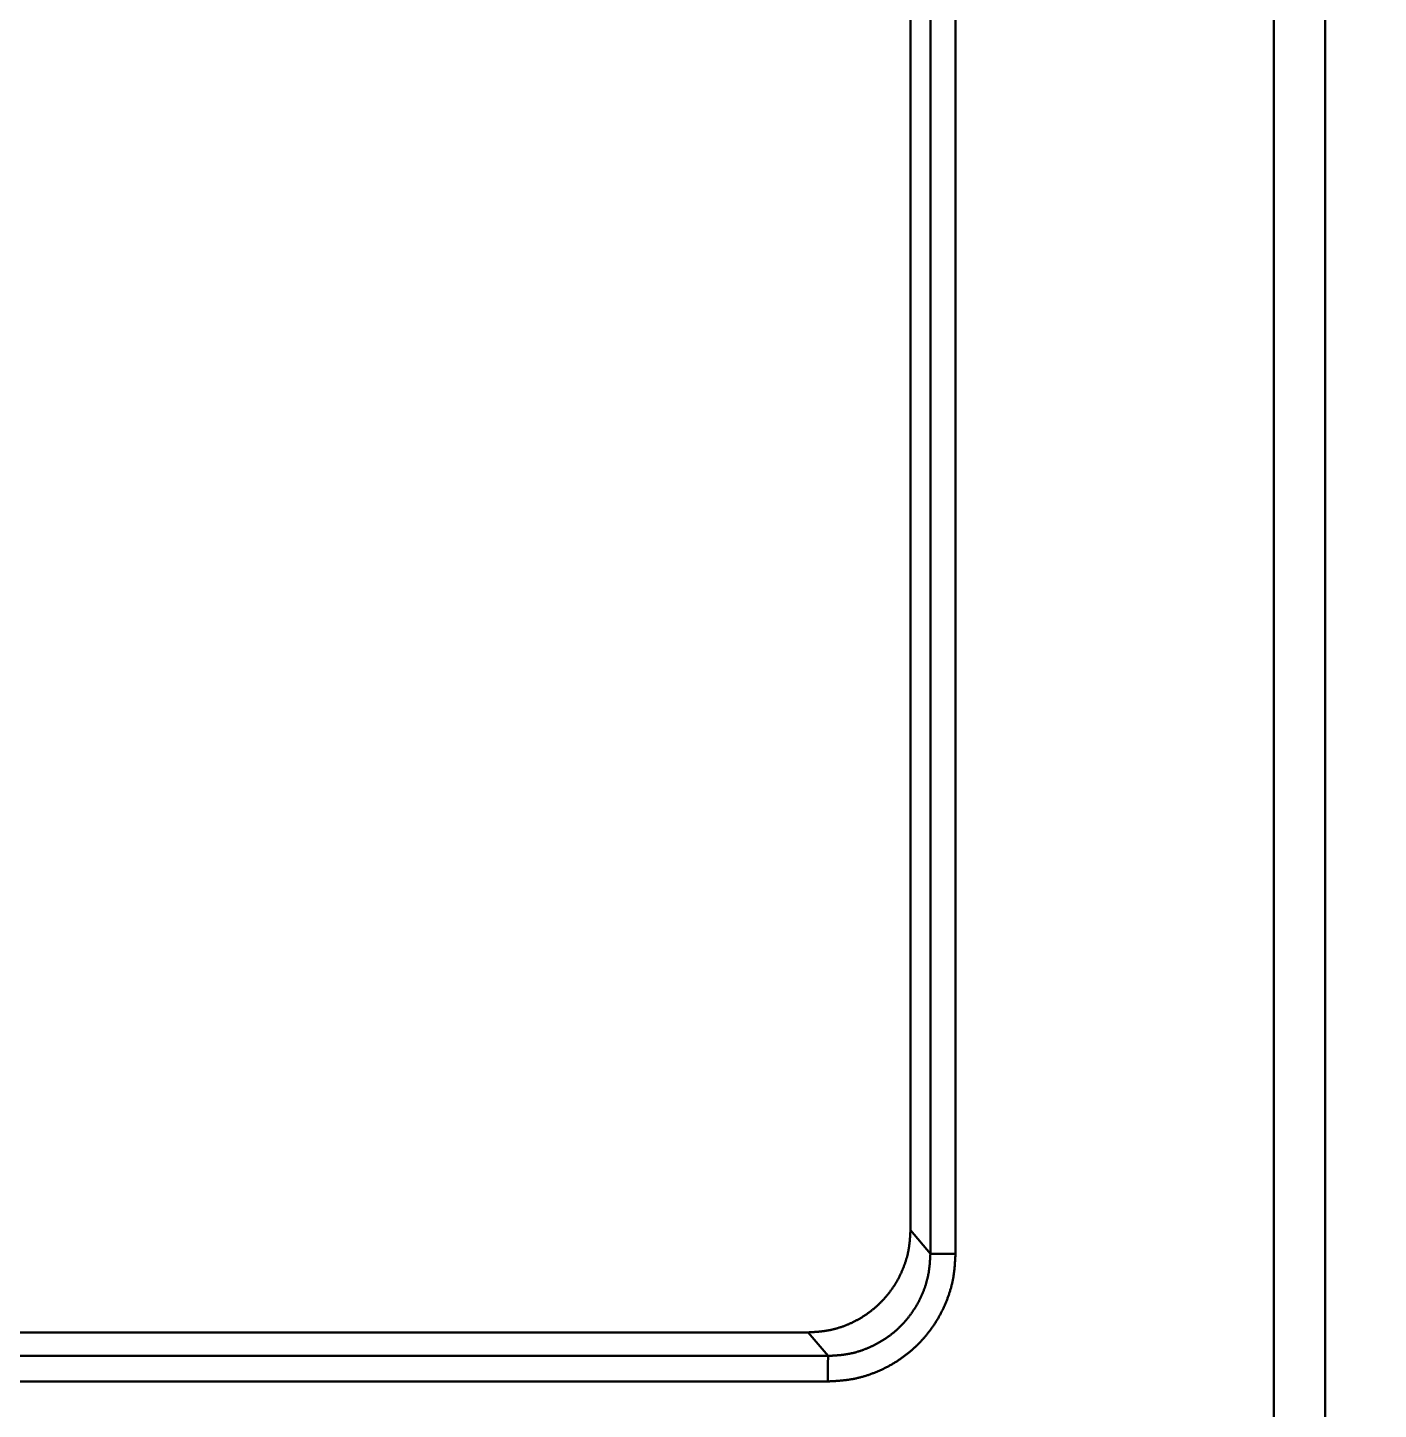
# Model space of a CAD drawing. Header units: millimetres. Extents: x -6033 to 120673, y -4970 to 90533.
# Drawn here: x 87204.31 to 87230.64, y 68693.74 to 68720.67 of the extents above; entities that cross this region are included whole.
import ezdxf
from ezdxf.enums import TextEntityAlignment as Align

# ---------------------------------------------------------------- set-up
doc = ezdxf.new("R2010")
doc.units = ezdxf.units.MM
doc.layers.add('I-AR$0$I-SCOPE', color=252, linetype='Continuous', lineweight=35)
doc.layers.add('I-PLAN$0$_ACM-A-WALL-HACH', color=251, linetype='Continuous', lineweight=9)
doc.layers.add('I-CEILING$0$I-RCP-AIR', color=64, linetype='Continuous')
doc.layers.add('I-CEILING$0$RC-Hatch【天花填充】', color=251, linetype='Continuous')
doc.styles.add('I-CEILING$0$黑体', font='simhei.ttf', dxfattribs={"height": 600})

# ---------------------------------------------------------------- blocks, each defined once
blk = doc.blocks.new('I-AR')
at = {"layer": 'I-AR$0$I-SCOPE'}
h = blk.add_hatch(dxfattribs=at)
h.set_pattern_fill('ANSI31', color=256, scale=200)
h.paths.add_polyline_path([(63300, 72640), (66630, 72640), (66630, 70889.383), (90600, 70890), (90600, 66390), (96650, 66390), (96650, 24876.398), (18340, 24876.398), (18340, 66390), (48090, 66390), (48090, 72640), (51400, 72640), (51400, 72649.887), (52869.5, 72649.887), (52869.5, 72640), (55240, 72640), (55240, 72790), (59460, 72790), (59460, 72640), (61830.5, 72640), (61830.5, 72649.887), (63300, 72649.887)], flags=16)
h.paths.add_polyline_path([(7330, 0), (7330, -1770), (11180, -1770), (11180, 0), (18450, 0), (18450, 2900), (27550, 2900), (27550, 18090), (37037.331, 18090), (37037.331, 17350), (96200, 17350), (96200, 18120), (114640, 18120), (114640, 84500), (0, 84500), (0, 0)])
blk = doc.blocks.new('I-PLAN')
at = {"layer": 'I-PLAN$0$_ACM-A-WALL-HACH'}
h = blk.add_hatch(dxfattribs=at)
h.set_pattern_fill('ANSI31', color=256, scale=10, angle=45)
h.paths.add_polyline_path([(88260, 70790), (88260, 70890), (88030, 70890), (88030, 70790), (88230, 70790)], flags=17)
h.paths.add_polyline_path([(79671.546, 69390), (78155, 69390), (78155, 68990), (77955, 68990), (77955, 69590), (79671.546, 69590)], flags=17)
h.paths.add_polyline_path([(80271.546, 69390), (80271.546, 69590), (80780, 69590), (80780, 68990), (80580, 68990), (80580, 69390)], flags=17)
h.paths.add_polyline_path([(74580, 69590), (73930, 69590), (73930, 69390), (74580, 69390)])
h.paths.add_polyline_path([(68780, 69590), (69430, 69590), (69430, 69390), (68780, 69390)])
h.paths.add_polyline_path([(87280, 66490), (87480, 66490), (87480, 66390), (87280, 66390)])
h.paths.add_polyline_path([(82180, 68990), (82180, 69390), (84230, 69390), (84230, 66490), (84430, 66490), (84430, 69390), (85280, 69390), (85280, 69590), (81980, 69590), (81980, 68990)])
h.paths.add_polyline_path([(87480, 67390), (87480, 69390), (88280, 69390), (88280, 69590), (88080, 69590), (86480, 69590), (86480, 69390), (87280, 69390), (87280, 67390)], flags=17)
h.paths.add_polyline_path([(72130, 68170), (72130, 66490), (72330, 66490), (72330, 67870), (73130, 67870), (73130, 68070), (72330, 68070), (72330, 68170)])
h.paths.add_polyline_path([(71230, 68170), (71230, 66390), (71030, 66390), (71030, 67870), (70230, 67870), (70230, 68070), (71030, 68070), (71030, 68170)])
h.paths.add_polyline_path([(72130, 69070), (72330, 69070), (72330, 69390), (73030, 69390), (73030, 69590), (72130, 69590)])
h.paths.add_polyline_path([(71230, 69070), (71030, 69070), (71030, 69390), (70330, 69390), (70330, 69590), (71230, 69590)])
h.paths.add_polyline_path([(67800, 69490), (67830, 69490), (67830, 69590), (67800, 69590)], flags=17)
h.paths.add_polyline_path([(76755, 69590), (75180, 69590), (75180, 69390), (75330, 69390), (75330, 66390), (75530, 66390), (75530, 69390), (76555, 69390), (76555, 68990), (76755, 68990)])
h.paths.add_polyline_path([(68180, 69590), (68180, 69390), (68030, 69390), (68030, 66520), (67780, 66520), (67780, 66390), (67400, 66390), (67400, 66720), (67830, 66720), (67830, 69590)])
edge = h.paths.add_edge_path()
edge.add_line((89860, 70890), (88860, 70890))
edge.add_line((75530, 66520), (84230, 66520))
edge.add_line((75530, 66720), (84230, 66720))
blk = doc.blocks.new('I-CEILING$0$RPK-22-40FSNQS')
at = {"color": 0, "lineweight": 50}
for p, q in [((-8.5, -50.4), (-320.982394, -50.4)), ((-370.414504, -51.398138), (370.414516, -51.398138)), ((-317.608544, -57.603182), (-243.032344, -57.603182)), ((-243.032344, -58.09299), (-243.032344, -57.603182)), ((-243.032344, -58.09299), (-317.608544, -58.09299)), ((-243.491122, -58.481218), (-243.032344, -58.09299)), ((-317.520448, -58.481218), (-243.491122, -58.481218)), ((-241.04134, -60.08462), (-241.49994, -60.472714)), ((-241.04134, -98.965252), (-241.04134, -60.08462)), ((-240.543404, -98.98318), (-240.543404, -60.092556)), ((-241.49994, -81.310286), (-241.49994, -60.472714))]:
    blk.add_line(p, q, dxfattribs=at)
for points in [[(-243.032344, -57.603182), (-243.016012, -57.604106), (-242.99968, -57.605036), (-242.983348, -57.605974), (-242.96702, -57.606926), (-242.950694, -57.607894), (-242.934372, -57.608886), (-242.918056, -57.609904), (-242.901742, -57.610954), (-242.885436, -57.612038), (-242.869136, -57.613164), (-242.852844, -57.614334), (-242.836558, -57.615552), (-242.820284, -57.616822), (-242.804016, -57.618152), (-242.78776, -57.619544), (-242.771516, -57.621002), (-242.755282, -57.622532), (-242.739062, -57.624136), (-242.722854, -57.62582), (-242.70666, -57.62759), (-242.69048, -57.629448), (-242.674316, -57.6314), (-242.658168, -57.633448), (-242.642036, -57.6356), (-242.625922, -57.637858), (-242.609828, -57.640228), (-242.59375, -57.642712), (-242.577694, -57.645316), (-242.561658, -57.648046), (-242.545642, -57.650904), (-242.52965, -57.653894), (-242.51368, -57.657016), (-242.497732, -57.660268), (-242.481808, -57.66365), (-242.46591, -57.667158), (-242.450036, -57.670794), (-242.434188, -57.674556), (-242.418366, -57.67844), (-242.402572, -57.682446), (-242.386804, -57.686572), (-242.371066, -57.690818), (-242.355356, -57.695182), (-242.339678, -57.699662), (-242.324028, -57.704256), (-242.30841, -57.708966), (-242.292822, -57.713786), (-242.277268, -57.718718), (-242.261746, -57.723758), (-242.246258, -57.728908), (-242.230804, -57.734162), (-242.215384, -57.739522), (-242.2, -57.744986), (-242.184652, -57.750554), (-242.169342, -57.75622), (-242.154068, -57.761988), (-242.138832, -57.767852), (-242.123636, -57.773814), (-242.108478, -57.77987), (-242.09336, -57.78602), (-242.078282, -57.792262), (-242.063248, -57.798598), (-242.048254, -57.805022), (-242.033302, -57.811538), (-242.018394, -57.818146), (-242.003528, -57.824844), (-241.988708, -57.831632), (-241.973934, -57.838512), (-241.959204, -57.845484), (-241.944522, -57.852546), (-241.929884, -57.8597), (-241.915296, -57.866944), (-241.900756, -57.87428), (-241.886264, -57.881706), (-241.871822, -57.889222), (-241.857428, -57.89683), (-241.843086, -57.90453), (-241.828796, -57.91232), (-241.814558, -57.920202), (-241.800372, -57.928174), (-241.786238, -57.936238), (-241.77216, -57.944392), (-241.758134, -57.952638), (-241.744164, -57.960974), (-241.73025, -57.9694), (-241.716392, -57.977918), (-241.70259, -57.986528), (-241.688848, -57.995228), (-241.675162, -58.00402), (-241.661534, -58.012902), (-241.647968, -58.021874), (-241.63446, -58.03094), (-241.621012, -58.040094), (-241.607626, -58.049338), (-241.594302, -58.058672), (-241.58104, -58.068094), (-241.56784, -58.077606), (-241.554704, -58.087206), (-241.54163, -58.096892), (-241.528622, -58.106666), (-241.515676, -58.116524), (-241.502798, -58.12647), (-241.489984, -58.1365), (-241.477236, -58.146616), (-241.464554, -58.156814), (-241.45194, -58.167098), (-241.439394, -58.177464), (-241.426914, -58.187912), (-241.414504, -58.198444), (-241.402164, -58.209056), (-241.389892, -58.21975), (-241.377692, -58.230524), (-241.36556, -58.241376), (-241.3535, -58.25231), (-241.341512, -58.263322), (-241.329598, -58.274412), (-241.317754, -58.28558), (-241.305984, -58.296826), (-241.294288, -58.308148), (-241.282664, -58.319548), (-241.271116, -58.331022), (-241.259644, -58.342572), (-241.248248, -58.354196), (-241.236926, -58.365894), (-241.225682, -58.377666), (-241.214516, -58.389512), (-241.203426, -58.40143), (-241.192416, -58.413422), (-241.181484, -58.425484), (-241.170632, -58.437616), (-241.15986, -58.44982), (-241.149168, -58.462094), (-241.138556, -58.474438), (-241.128026, -58.486852), (-241.11758, -58.499332), (-241.107214, -58.511882), (-241.096932, -58.5245), (-241.086734, -58.537184), (-241.07662, -58.549934), (-241.06659, -58.56275), (-241.056646, -58.575632), (-241.046788, -58.58858), (-241.037016, -58.601592), (-241.02733, -58.614668), (-241.017732, -58.627806), (-241.008222, -58.64101), (-240.9988, -58.654274), (-240.989468, -58.6676), (-240.980224, -58.680988), (-240.97107, -58.694438), (-240.962008, -58.707946), (-240.953034, -58.721516), (-240.944154, -58.735144), (-240.935364, -58.748832), (-240.926664, -58.762578), (-240.918056, -58.77638), (-240.90954, -58.79024), (-240.901114, -58.804156), (-240.89278, -58.818128), (-240.884536, -58.832154), (-240.876382, -58.846234), (-240.86832, -58.86037), (-240.86035, -58.874556), (-240.85247, -58.888796), (-240.844682, -58.90309), (-240.836984, -58.917432), (-240.829378, -58.931826), (-240.821862, -58.94627), (-240.814438, -58.960764), (-240.807104, -58.975306), (-240.799862, -58.989896), (-240.79271, -59.004534), (-240.785648, -59.01922), (-240.77868, -59.03395), (-240.7718, -59.048728), (-240.765014, -59.06355), (-240.758316, -59.078416), (-240.75171, -59.093326), (-240.745196, -59.10828), (-240.738772, -59.123276), (-240.73244, -59.138314), (-240.726198, -59.153394), (-240.72005, -59.168514), (-240.713994, -59.183674), (-240.708034, -59.198874), (-240.70217, -59.214114), (-240.696406, -59.22939), (-240.69074, -59.244704), (-240.685174, -59.260056), (-240.679712, -59.275444), (-240.674354, -59.290866), (-240.6691, -59.306324), (-240.663952, -59.321816), (-240.658912, -59.337342), (-240.653982, -59.3529), (-240.649164, -59.36849), (-240.644456, -59.384112), (-240.639862, -59.399766), (-240.635384, -59.41545), (-240.631022, -59.431162), (-240.626776, -59.446904), (-240.622652, -59.462676), (-240.618646, -59.478474), (-240.614764, -59.4943), (-240.611004, -59.51015), (-240.60737, -59.526028), (-240.60386, -59.54193), (-240.60048, -59.557858), (-240.597228, -59.573808), (-240.594106, -59.589782), (-240.591118, -59.60578), (-240.58826, -59.621798), (-240.585532, -59.637836), (-240.582928, -59.653896), (-240.580444, -59.669976), (-240.578074, -59.686074), (-240.575818, -59.70219), (-240.573666, -59.718324), (-240.571618, -59.734476), (-240.569666, -59.750642), (-240.567808, -59.766824), (-240.56604, -59.78302), (-240.564356, -59.799232), (-240.562752, -59.815456), (-240.561222, -59.831692), (-240.559764, -59.847938), (-240.558374, -59.864198), (-240.557044, -59.880466), (-240.555772, -59.896744), (-240.554554, -59.913032), (-240.553386, -59.929326), (-240.55226, -59.945628), (-240.551176, -59.961938), (-240.550126, -59.978252), (-240.549108, -59.994572), (-240.548118, -60.010896), (-240.547148, -60.027222), (-240.546196, -60.043554), (-240.545258, -60.059886), (-240.544328, -60.07622), (-240.543404, -60.092556)], [(-241.04134, -60.08462), (-241.042772, -60.05844), (-241.043498, -60.045352), (-241.044234, -60.032266), (-241.044982, -60.019182), (-241.04575, -60.0061), (-241.046538, -59.993022), (-241.047352, -59.97995), (-241.048194, -59.96688), (-241.04907, -59.953816), (-241.049978, -59.940758), (-241.050928, -59.927708), (-241.05192, -59.914664), (-241.052958, -59.901626), (-241.054046, -59.888598), (-241.055188, -59.87558), (-241.056386, -59.86257), (-241.057644, -59.84957), (-241.058968, -59.83658), (-241.060358, -59.823602), (-241.06182, -59.810636), (-241.063356, -59.797682), (-241.064972, -59.78474), (-241.06667, -59.771814), (-241.068452, -59.7589), (-241.070324, -59.746002), (-241.072288, -59.733118), (-241.074348, -59.720252), (-241.076508, -59.707402), (-241.078772, -59.694568), (-241.081142, -59.681752), (-241.083618, -59.668954), (-241.086198, -59.656176), (-241.088882, -59.643416), (-241.091668, -59.630676), (-241.094554, -59.617956), (-241.097542, -59.605258), (-241.100628, -59.59258), (-241.103812, -59.579924), (-241.107092, -59.567292), (-241.110468, -59.55468), (-241.113938, -59.542094), (-241.117502, -59.52953), (-241.121158, -59.516992), (-241.124906, -59.504478), (-241.128742, -59.49199), (-241.132668, -59.479528), (-241.136682, -59.467092), (-241.140782, -59.454684), (-241.144968, -59.442302), (-241.149238, -59.42995), (-241.15359, -59.417626), (-241.158026, -59.40533), (-241.162542, -59.393064), (-241.167138, -59.38083), (-241.171812, -59.368624), (-241.176566, -59.356452), (-241.181394, -59.34431), (-241.186298, -59.3322), (-241.191276, -59.320124), (-241.196328, -59.30808), (-241.201452, -59.29607), (-241.20665, -59.284096), (-241.21192, -59.272156), (-241.217264, -59.26025), (-241.22268, -59.24838), (-241.22817, -59.236546), (-241.233734, -59.22475), (-241.239368, -59.21299), (-241.245078, -59.20127), (-241.25086, -59.189586), (-241.256714, -59.177942), (-241.262642, -59.166336), (-241.268642, -59.15477), (-241.274716, -59.143244), (-241.280864, -59.13176), (-241.287084, -59.120316), (-241.293376, -59.108914), (-241.299742, -59.097554), (-241.306182, -59.086238), (-241.312694, -59.074964), (-241.319278, -59.063734), (-241.325936, -59.052548), (-241.332668, -59.041406), (-241.339472, -59.03031), (-241.34635, -59.01926), (-241.3533, -59.008256), (-241.360324, -58.9973), (-241.36742, -58.98639), (-241.37459, -58.975526), (-241.381834, -58.964712), (-241.389148, -58.953946), (-241.396536, -58.94323), (-241.403996, -58.932562), (-241.411526, -58.921944), (-241.419126, -58.911378), (-241.426798, -58.90086), (-241.43454, -58.890394), (-241.442352, -58.87998), (-241.450234, -58.869618), (-241.458182, -58.859306), (-241.4662, -58.849048), (-241.474286, -58.838844), (-241.48244, -58.828692), (-241.49066, -58.818596), (-241.498948, -58.808552), (-241.507302, -58.798564), (-241.515722, -58.78863), (-241.524206, -58.778752), (-241.532756, -58.76893), (-241.54137, -58.759164), (-241.55005, -58.749456), (-241.558792, -58.739804), (-241.567598, -58.73021), (-241.576468, -58.720672), (-241.585398, -58.711196), (-241.594392, -58.701776), (-241.603448, -58.692416), (-241.612564, -58.683116), (-241.621742, -58.673876), (-241.630978, -58.664696), (-241.640276, -58.655576), (-241.649634, -58.646518), (-241.65905, -58.637522), (-241.668526, -58.628588), (-241.678058, -58.619716), (-241.68765, -58.610908), (-241.697298, -58.602162), (-241.707006, -58.59348), (-241.716768, -58.584862), (-241.726586, -58.57631), (-241.736462, -58.56782), (-241.746392, -58.559398), (-241.756378, -58.551042), (-241.766418, -58.542752), (-241.776512, -58.534528), (-241.786662, -58.52637), (-241.796864, -58.518282), (-241.807118, -58.51026), (-241.817426, -58.502308), (-241.827786, -58.494424), (-241.838198, -58.48661), (-241.84866, -58.478864), (-241.859176, -58.47119), (-241.86974, -58.463584), (-241.880356, -58.456052), (-241.89102, -58.44859), (-241.901736, -58.441198), (-241.912498, -58.43388), (-241.92331, -58.426636), (-241.934172, -58.419462), (-241.94508, -58.412364), (-241.956034, -58.405336), (-241.967036, -58.398382), (-241.978084, -58.391502), (-241.989178, -58.384694), (-242.000316, -58.37796), (-242.0115, -58.371298), (-242.022728, -58.36471), (-242.034, -58.358194), (-242.045314, -58.35175), (-242.056672, -58.34538), (-242.068072, -58.339084), (-242.079514, -58.33286), (-242.090996, -58.32671), (-242.10252, -58.320632), (-242.114084, -58.314628), (-242.125688, -58.308696), (-242.13733, -58.302836), (-242.149012, -58.29705), (-242.160732, -58.291338), (-242.17249, -58.285698), (-242.184286, -58.280132), (-242.196118, -58.274638), (-242.207986, -58.269218), (-242.21989, -58.26387), (-242.23183, -58.258596), (-242.243804, -58.253394), (-242.255812, -58.248264), (-242.267856, -58.24321), (-242.279932, -58.238228), (-242.29204, -58.233318), (-242.304182, -58.228486), (-242.316354, -58.22373), (-242.328558, -58.21905), (-242.340792, -58.21445), (-242.353058, -58.209928), (-242.365352, -58.205488), (-242.377676, -58.20113), (-242.390028, -58.196856), (-242.40241, -58.192666), (-242.414818, -58.18856), (-242.427252, -58.184542), (-242.439714, -58.18061), (-242.452202, -58.176768), (-242.464716, -58.173016), (-242.477254, -58.169356), (-242.489818, -58.165786), (-242.502404, -58.162312), (-242.515014, -58.15893), (-242.527648, -58.155644), (-242.540304, -58.152456), (-242.55298, -58.149366), (-242.56568, -58.146374), (-242.5784, -58.143482), (-242.59114, -58.14069), (-242.603898, -58.138002), (-242.616678, -58.135418), (-242.629476, -58.132938), (-242.642292, -58.130564), (-242.655126, -58.128296), (-242.667976, -58.126132), (-242.680844, -58.124066), (-242.693726, -58.122098), (-242.706626, -58.12022), (-242.719538, -58.118434), (-242.732466, -58.116732), (-242.745406, -58.115112), (-242.75836, -58.11357), (-242.771328, -58.112104), (-242.784306, -58.110708), (-242.797294, -58.10938), (-242.810294, -58.108116), (-242.823304, -58.106912), (-242.836324, -58.105766), (-242.849352, -58.104674), (-242.862388, -58.10363), (-242.875432, -58.102634), (-242.888482, -58.10168), (-242.90154, -58.100766), (-242.914604, -58.099886), (-242.927672, -58.09904), (-242.940746, -58.09822), (-242.953824, -58.097428), (-242.966906, -58.096656), (-242.97999, -58.0959), (-242.993076, -58.09516), (-243.006164, -58.094432), (-243.019254, -58.09371), (-243.032344, -58.09299)], [(-241.49994, -60.472714), (-241.50068, -60.459646), (-241.501424, -60.446578), (-241.502174, -60.433512), (-241.502936, -60.420448), (-241.50371, -60.407386), (-241.504504, -60.394326), (-241.50532, -60.38127), (-241.506158, -60.36822), (-241.507026, -60.355172), (-241.507926, -60.34213), (-241.508862, -60.329094), (-241.509836, -60.316064), (-241.510854, -60.303042), (-241.511916, -60.290028), (-241.51303, -60.27702), (-241.514196, -60.264022), (-241.51542, -60.251034), (-241.516704, -60.238054), (-241.518052, -60.225086), (-241.519466, -60.21213), (-241.520952, -60.199184), (-241.522514, -60.18625), (-241.524152, -60.17333), (-241.525874, -60.160422), (-241.52768, -60.14753), (-241.529576, -60.13465), (-241.531562, -60.121788), (-241.533646, -60.10894), (-241.53583, -60.096108), (-241.538116, -60.083294), (-241.540508, -60.070498), (-241.543006, -60.057718), (-241.545608, -60.044958), (-241.548312, -60.032216), (-241.55112, -60.019494), (-241.554028, -60.006794), (-241.557036, -59.994112), (-241.560142, -59.981452), (-241.563346, -59.968814), (-241.566646, -59.956198), (-241.570042, -59.943604), (-241.573532, -59.931032), (-241.577116, -59.918486), (-241.580792, -59.905964), (-241.584558, -59.893466), (-241.588414, -59.880994), (-241.592358, -59.868546), (-241.59639, -59.856126), (-241.600508, -59.843734), (-241.604712, -59.831368), (-241.608998, -59.81903), (-241.61337, -59.80672), (-241.617822, -59.794438), (-241.622354, -59.782188), (-241.626968, -59.769966), (-241.631658, -59.757774), (-241.636428, -59.745616), (-241.641272, -59.733486), (-241.646192, -59.72139), (-241.651186, -59.709328), (-241.656252, -59.697296), (-241.661392, -59.6853), (-241.666606, -59.673336), (-241.67189, -59.661408), (-241.677248, -59.649516), (-241.68268, -59.637658), (-241.688182, -59.625836), (-241.69376, -59.61405), (-241.699408, -59.602302), (-241.70513, -59.590592), (-241.710926, -59.57892), (-241.716794, -59.567286), (-241.722734, -59.55569), (-241.728746, -59.544134), (-241.734832, -59.53262), (-241.740992, -59.521144), (-241.747224, -59.50971), (-241.753528, -59.498318), (-241.759904, -59.486968), (-241.766354, -59.47566), (-241.772878, -59.464396), (-241.779472, -59.453174), (-241.786142, -59.441996), (-241.792882, -59.430864), (-241.799696, -59.419776), (-241.806582, -59.408734), (-241.813542, -59.397736), (-241.820574, -59.386786), (-241.82768, -59.375884), (-241.834858, -59.365028), (-241.842108, -59.35422), (-241.84943, -59.343462), (-241.856826, -59.332752), (-241.864292, -59.32209), (-241.871828, -59.311478), (-241.879436, -59.300916), (-241.887114, -59.290404), (-241.894862, -59.279944), (-241.90268, -59.269534), (-241.910566, -59.259176), (-241.91852, -59.24887), (-241.926544, -59.238618), (-241.934634, -59.228416), (-241.942792, -59.21827), (-241.951016, -59.208176), (-241.959308, -59.198136), (-241.967664, -59.18815), (-241.976088, -59.17822), (-241.984576, -59.168346), (-241.993128, -59.158526), (-242.001746, -59.148764), (-242.010426, -59.139056), (-242.01917, -59.129408), (-242.027978, -59.119814), (-242.036848, -59.11028), (-242.045782, -59.100804), (-242.054776, -59.091386), (-242.063832, -59.082028), (-242.07295, -59.072728), (-242.082128, -59.063488), (-242.091366, -59.05431), (-242.100662, -59.04519), (-242.11002, -59.036132), (-242.119436, -59.027136), (-242.12891, -59.018202), (-242.138442, -59.00933), (-242.148034, -59.00052), (-242.15768, -58.991774), (-242.167386, -58.98309), (-242.177146, -58.974472), (-242.186964, -58.965918), (-242.196836, -58.957428), (-242.206764, -58.949002), (-242.216748, -58.940644), (-242.226784, -58.932352), (-242.236876, -58.924124), (-242.247022, -58.915966), (-242.25722, -58.907874), (-242.26747, -58.89985), (-242.277774, -58.891892), (-242.28813, -58.884006), (-242.298538, -58.876186), (-242.308996, -58.868438), (-242.319506, -58.860758), (-242.330066, -58.85315), (-242.340676, -58.845612), (-242.351336, -58.838144), (-242.362044, -58.830748), (-242.372802, -58.823426), (-242.383608, -58.816174), (-242.394462, -58.808996), (-242.405364, -58.80189), (-242.416312, -58.794856), (-242.427306, -58.787896), (-242.438348, -58.78101), (-242.449434, -58.774194), (-242.460564, -58.767452), (-242.47174, -58.760784), (-242.48296, -58.754186), (-242.494224, -58.747664), (-242.50553, -58.741212), (-242.516878, -58.734834), (-242.528268, -58.728528), (-242.5397, -58.722296), (-242.551174, -58.716136), (-242.562688, -58.71005), (-242.57424, -58.704036), (-242.585834, -58.698094), (-242.597466, -58.692226), (-242.609138, -58.68643), (-242.620846, -58.680708), (-242.632592, -58.675058), (-242.644376, -58.66948), (-242.656196, -58.663976), (-242.668052, -58.658544), (-242.679942, -58.653186), (-242.69187, -58.6479), (-242.70383, -58.642688), (-242.715826, -58.637548), (-242.727854, -58.63248), (-242.739916, -58.627486), (-242.75201, -58.622566), (-242.764136, -58.61772), (-242.776294, -58.612952), (-242.788484, -58.60826), (-242.800702, -58.603646), (-242.812952, -58.599112), (-242.82523, -58.59466), (-242.837538, -58.590288), (-242.849874, -58.586), (-242.862236, -58.581796), (-242.874628, -58.577676), (-242.887046, -58.573644), (-242.89949, -58.569698), (-242.91196, -58.565842), (-242.924456, -58.562076), (-242.936976, -58.5584), (-242.94952, -58.554816), (-242.962088, -58.551324), (-242.974678, -58.547928), (-242.987292, -58.544626), (-242.999928, -58.541422), (-243.012586, -58.538316), (-243.025266, -58.535306), (-243.037964, -58.532398), (-243.050684, -58.529592), (-243.063424, -58.526886), (-243.076182, -58.524284), (-243.08896, -58.521786), (-243.101754, -58.519394), (-243.114566, -58.517108), (-243.127396, -58.514926), (-243.140242, -58.512842), (-243.153104, -58.510854), (-243.16598, -58.50896), (-243.178872, -58.507154), (-243.191776, -58.505432), (-243.204696, -58.503794), (-243.217626, -58.502232), (-243.23057, -58.500746), (-243.243526, -58.49933), (-243.256492, -58.497982), (-243.26947, -58.496698), (-243.282456, -58.495474), (-243.295452, -58.494308), (-243.308458, -58.493196), (-243.32147, -58.492132), (-243.334492, -58.491114), (-243.34752, -58.49014), (-243.360554, -58.489204), (-243.373594, -58.488304), (-243.38664, -58.487436), (-243.39969, -58.486596), (-243.412744, -58.485782), (-243.4258, -58.484988), (-243.438862, -58.484214), (-243.451924, -58.483452), (-243.46499, -58.482702), (-243.478056, -58.481958), (-243.491122, -58.481218)], [(-241.04134, -60.08462), (-241.040312, -60.084732), (-241.039796, -60.084788), (-241.039278, -60.084844), (-241.038762, -60.0849), (-241.038242, -60.084954), (-241.03772, -60.08501), (-241.037198, -60.085066), (-241.036672, -60.08512), (-241.036142, -60.085176), (-241.035612, -60.08523), (-241.035076, -60.085284), (-241.034538, -60.085338), (-241.033994, -60.085392), (-241.033446, -60.085446), (-241.032896, -60.0855), (-241.032338, -60.085552), (-241.031776, -60.085606), (-241.031208, -60.085658), (-241.030634, -60.08571), (-241.030054, -60.08576), (-241.029468, -60.085812), (-241.028874, -60.085862), (-241.028274, -60.085912), (-241.027666, -60.085962), (-241.02705, -60.08601), (-241.026426, -60.086058), (-241.025794, -60.086106), (-241.025152, -60.086154), (-241.024502, -60.0862), (-241.023636, -60.08626), (-241.022754, -60.086318), (-241.021854, -60.086376), (-241.02094, -60.086434), (-241.020008, -60.08649), (-241.01906, -60.086546), (-241.018096, -60.0866), (-241.017116, -60.086652), (-241.01612, -60.086706), (-241.015106, -60.086758), (-241.014076, -60.086808), (-241.01303, -60.08686), (-241.011966, -60.08691), (-241.010886, -60.086958), (-241.00979, -60.087008), (-241.008676, -60.087056), (-241.007544, -60.087104), (-241.006396, -60.087152), (-241.005232, -60.087198), (-241.00405, -60.087246), (-241.00285, -60.087292), (-241.001634, -60.087338), (-241.0004, -60.087384), (-240.999148, -60.08743), (-240.99788, -60.087476), (-240.996594, -60.087522), (-240.99529, -60.087568), (-240.993968, -60.087614), (-240.99263, -60.08766), (-240.991272, -60.087704), (-240.989898, -60.08775), (-240.988506, -60.087796), (-240.987096, -60.087842), (-240.98567, -60.08789), (-240.984224, -60.087936), (-240.982764, -60.087982), (-240.981284, -60.088028), (-240.979788, -60.088074), (-240.978274, -60.08812), (-240.976744, -60.088168), (-240.975198, -60.088214), (-240.973634, -60.08826), (-240.972054, -60.088306), (-240.970458, -60.088352), (-240.968844, -60.0884), (-240.967214, -60.088446), (-240.965568, -60.088492), (-240.963906, -60.088538), (-240.962228, -60.088584), (-240.960532, -60.088628), (-240.958822, -60.088674), (-240.957096, -60.08872), (-240.955354, -60.088766), (-240.953596, -60.08881), (-240.951822, -60.088854), (-240.950034, -60.0889), (-240.94823, -60.088944), (-240.94641, -60.088988), (-240.944576, -60.089032), (-240.942726, -60.089076), (-240.94086, -60.08912), (-240.93898, -60.089162), (-240.937086, -60.089206), (-240.935176, -60.089248), (-240.933252, -60.08929), (-240.931312, -60.089332), (-240.929358, -60.089374), (-240.92739, -60.089416), (-240.925408, -60.089456), (-240.92341, -60.089498), (-240.9214, -60.089538), (-240.919374, -60.08958), (-240.917334, -60.08962), (-240.91528, -60.08966), (-240.913212, -60.0897), (-240.91113, -60.089738), (-240.909034, -60.089778), (-240.906926, -60.089818), (-240.904802, -60.089856), (-240.902666, -60.089894), (-240.900514, -60.089932), (-240.89835, -60.089972), (-240.896172, -60.090008), (-240.893982, -60.090046), (-240.891778, -60.090084), (-240.88956, -60.090122), (-240.887328, -60.090158), (-240.885084, -60.090196), (-240.882828, -60.090232), (-240.880558, -60.090268), (-240.878274, -60.090304), (-240.875978, -60.09034), (-240.87367, -60.090376), (-240.87135, -60.090412), (-240.869016, -60.090446), (-240.86667, -60.090482), (-240.864312, -60.090516), (-240.86194, -60.09055), (-240.859558, -60.090586), (-240.857164, -60.09062), (-240.854756, -60.090652), (-240.852338, -60.090686), (-240.849908, -60.09072), (-240.847466, -60.090752), (-240.845012, -60.090786), (-240.842548, -60.090818), (-240.840072, -60.09085), (-240.837584, -60.090882), (-240.835086, -60.090914), (-240.832576, -60.090946), (-240.830054, -60.090976), (-240.827522, -60.091008), (-240.82498, -60.091038), (-240.822426, -60.091068), (-240.819862, -60.091098), (-240.817288, -60.091128), (-240.814702, -60.091158), (-240.812108, -60.091186), (-240.809502, -60.091216), (-240.806886, -60.091244), (-240.80426, -60.091272), (-240.801624, -60.0913), (-240.798978, -60.091328), (-240.796324, -60.091354), (-240.793658, -60.091382), (-240.790984, -60.091408), (-240.7883, -60.091434), (-240.785608, -60.09146), (-240.782904, -60.091486), (-240.780194, -60.091512), (-240.777472, -60.091536), (-240.774744, -60.091562), (-240.772006, -60.091586), (-240.769258, -60.09161), (-240.766504, -60.091634), (-240.76374, -60.091658), (-240.760968, -60.09168), (-240.758186, -60.091704), (-240.755398, -60.091726), (-240.752602, -60.09175), (-240.749796, -60.091772), (-240.746984, -60.091794), (-240.744164, -60.091816), (-240.741336, -60.091836), (-240.7385, -60.091858), (-240.735658, -60.091878), (-240.732808, -60.0919), (-240.72995, -60.09192), (-240.727086, -60.09194), (-240.724214, -60.09196), (-240.721336, -60.091978), (-240.71845, -60.091998), (-240.715558, -60.092016), (-240.71266, -60.092036), (-240.709756, -60.092054), (-240.706844, -60.092072), (-240.703928, -60.09209), (-240.701004, -60.092108), (-240.698074, -60.092124), (-240.695138, -60.092142), (-240.692198, -60.092158), (-240.689252, -60.092174), (-240.686298, -60.09219), (-240.683342, -60.092206), (-240.680378, -60.092222), (-240.67741, -60.092236), (-240.674436, -60.092252), (-240.671458, -60.092266), (-240.668476, -60.09228), (-240.665488, -60.092292), (-240.662496, -60.092306), (-240.659498, -60.092318), (-240.656498, -60.092332), (-240.653492, -60.092342), (-240.650482, -60.092354), (-240.647468, -60.092366), (-240.64445, -60.092376), (-240.641428, -60.092386), (-240.638402, -60.092396), (-240.635374, -60.092406), (-240.632342, -60.092416), (-240.629306, -60.092424), (-240.626266, -60.092432), (-240.623224, -60.09244), (-240.620178, -60.092448), (-240.61713, -60.092454), (-240.61408, -60.092462), (-240.611026, -60.092468), (-240.60797, -60.092474), (-240.60491, -60.09248), (-240.60185, -60.092486), (-240.598786, -60.09249), (-240.595722, -60.092496), (-240.592654, -60.0925), (-240.589586, -60.092506), (-240.583442, -60.092514), (-240.580368, -60.092518), (-240.577292, -60.092522), (-240.574216, -60.092524), (-240.571138, -60.092528), (-240.568058, -60.092532), (-240.56498, -60.092534), (-240.561898, -60.092538), (-240.558818, -60.09254), (-240.555736, -60.092544), (-240.552652, -60.092546), (-240.54957, -60.09255), (-240.546486, -60.092552), (-240.543404, -60.092556)]]:
    blk.add_lwpolyline(points, dxfattribs=at)
blk = doc.blocks.new('I-CEILING')
at = {"layer": 'I-CEILING$0$RC-Hatch【天花填充】'}
h = blk.add_hatch(dxfattribs=at)
h.set_pattern_fill('_USER', color=256, scale=600, double=1, pattern_type=0)
h.set_pattern_definition([(0, (81980, 70481.47), (0, 600), []), (90, (81980, 70481.47), (-600, 4e-14), [])])
h.paths.add_polyline_path([(84430, 69390), (85280, 69390), (85280, 69590), (81980, 69590), (81980, 69090), (80780, 69090), (80780, 69590), (77955, 69590), (77955, 69090), (76755, 69090), (76755, 69590), (66630, 69590), (66630, 70790), (88030, 70790), (88030, 69590), (86480, 69590), (86480, 69390), (87280, 69390), (87280, 66390), (85430, 66390), (85430, 66490), (84430, 66490)])
at = {"layer": 'I-CEILING$0$I-RCP-AIR', "rotation": 269.9999999882699}
blk.add_blockref('I-CEILING$0$RPK-22-40FSNQS', (87280, 68453.738, 3000), dxfattribs=at)
at = {"layer": 'I-CEILING$0$I-RCP-AIR', "style": 'I-CEILING$0$黑体'}
for tag, p in [('R', (61966.358, 71748.905)), ('R', (61966.358, 66925.235)), ('R', (51736.068, 63924.766)), ('R', (62976.068, 63924.766)), ('S', (56433.591, 63065))]:
    blk.add_attdef(tag, text='', height=100, dxfattribs=at).set_placement(p, align=Align.MIDDLE_CENTER)

msp = doc.modelspace()

# ---------------------------------------------------------------- block references
for name in ['I-AR', 'I-PLAN']:
    msp.add_blockref(name, (0, 0))

# ---------------------------------------------------------------- next in the draw order: block references
msp.add_blockref('I-CEILING', (0, 0))

doc.saveas('drawing.dxf')
